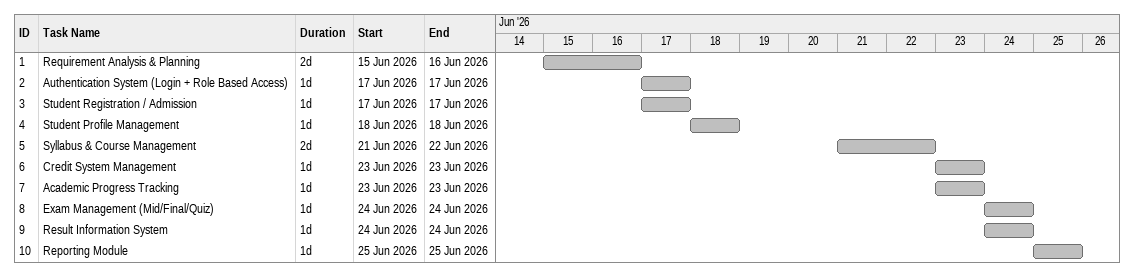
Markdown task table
| ID | Task | Duration | Start | Finish |
|---|---|---|---|---|
| 1 | Requirement Analysis & Planning | 2d | 2026-06-15 | 2026-06-16 |
| 2 | Authentication System (Login + Role Based Access) | 1d | 2026-06-17 | 2026-06-17 |
| 3 | Student Registration / Admission | 1d | 2026-06-17 | 2026-06-17 |
| 4 | Student Profile Management | 1d | 2026-06-18 | 2026-06-18 |
| 5 | Syllabus & Course Management | 2d | 2026-06-21 | 2026-06-22 |
| 6 | Credit System Management | 1d | 2026-06-23 | 2026-06-23 |
| 7 | Academic Progress Tracking | 1d | 2026-06-23 | 2026-06-23 |
| 8 | Exam Management (Mid/Final/Quiz) | 1d | 2026-06-24 | 2026-06-24 |
| 9 | Result Information System | 1d | 2026-06-24 | 2026-06-24 |
| 10 | Reporting Module | 1d | 2026-06-25 | 2026-06-25 |
